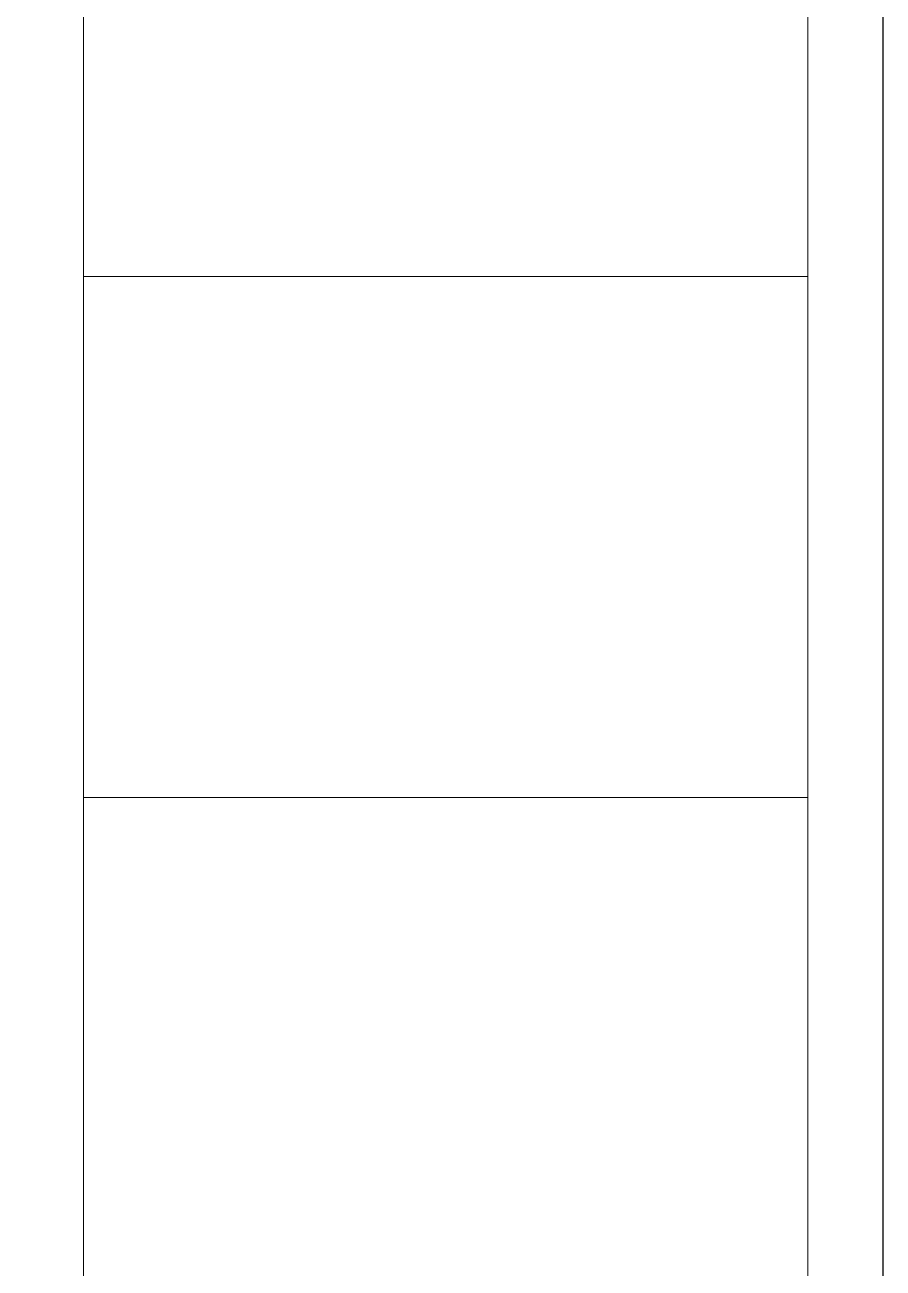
# Model space of a CAD drawing. Header units: inches. Extents: x -5587 to 4723, y -10407 to -7342.
# Drawn here: x 3023 to 3550, y -8869 to -8106 of the extents above; entities that cross this region are included whole.
import ezdxf

# ---------------------------------------------------------------- set-up
doc = ezdxf.new("R2010")
doc.units = ezdxf.units.IN
doc.header["$LTSCALE"] = 0.5
doc.header["$MEASUREMENT"] = 0
doc.layers.add('ELE1', color=3, linetype='Continuous', lineweight=9)

msp = doc.modelspace()

# ---------------------------------------------------------------- linework, layer by layer
at = {"layer": 'Defpoints'}
msp.add_lwpolyline([(3549.96, -7342.34), (372.36, -7342.34), (372.36, -9590.31), (3549.96, -9590.31)], close=True, dxfattribs=at)
at = {"layer": 'ELE1'}
for p, q in [((3058.99, -9543.99), (3058.99, -7388.66)), ((3503.64, -8260.47), (3058.99, -8260.47)), ((3503.64, -8580.24), (3058.99, -8580.24))]:
    msp.add_line(p, q, dxfattribs=at)
msp.add_lwpolyline([(418.68, -7388.66), (3503.64, -7388.66), (3503.64, -9543.99), (418.68, -9543.99)], close=True, dxfattribs=at)

doc.saveas('drawing.dxf')
